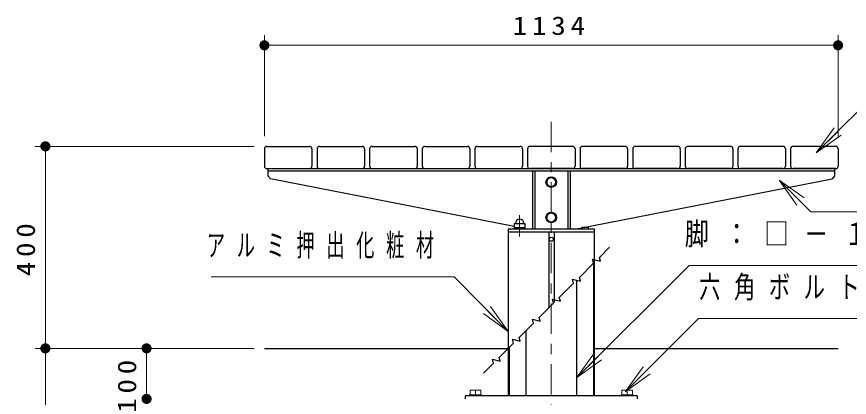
# Model space of a CAD drawing. Units: millimetres on the paper, scale 1:20. Extents: x -365 to 2, y -5 to 257.
# Drawn here: x -157.2 to -74.9, y 106.5 to 144.2 of the extents above; entities that cross this region are included whole.
import ezdxf

# ---------------------------------------------------------------- set-up
doc = ezdxf.new("R2010")
doc.units = ezdxf.units.MM
doc.linetypes.add('USER2', pattern=[6, 3, -1, 1, -1])
doc.layers.add('LY_1', color=7, linetype='Continuous', lineweight=25)
doc.styles.add('ＭＳ ゴシック', font='')
doc.styles.get('ＭＳ ゴシック').set_extended_font_data('MS Gothic')

# ---------------------------------------------------------------- blocks, each defined once
blk = doc.blocks.new('filled_dot')
at = {"color": 0, "linetype": 'Continuous', "lineweight": -2, "const_width": 1.25}
blk.add_lwpolyline([(-0.625, 0, 1), (0.625, 0, 1)], format="xyb", close=True, dxfattribs=at)

msp = doc.modelspace()

# ---------------------------------------------------------------- linework, layer by layer
at = {"layer": 'LY_1', "lineweight": 13}
for p, q in [((-132.725, 132.353), (-132.725, 142.353)), ((-76.025, 132.353), (-76.025, 142.353)), ((-132.725, 141.353), (-76.025, 141.353)), ((-78.18, 130.707), (-76.413, 133.182)), ((-78.18, 130.707), (-76.059, 132.829)), ((-75.705, 132.475), (-78.18, 130.707)), ((-133.725, 131.353), (-155.375, 131.353)), ((-154.375, 111.353), (-154.375, 131.353)), ((-81.859, 128.009), (-79.738, 125.888)), ((-81.859, 128.009), (-79.384, 126.242)), ((-80.091, 125.535), (-81.859, 128.009)), ((-110.376, 115.502), (-108.625, 113.016)), ((-108.625, 113.016), (-111.088, 114.8)), ((-108.625, 113.016), (-110.732, 115.151)), ((-133.725, 111.353), (-155.375, 111.353)), ((-154.375, 89.353), (-154.375, 111.353)), ((-144.375, 106.353), (-144.375, 111.353)), ((-101.875, 108.444), (-100.107, 110.919)), ((-101.875, 108.444), (-99.753, 110.565)), ((-99.4, 110.212), (-101.875, 108.444)), ((-97.063, 107.06), (-95.295, 109.534)), ((-97.063, 107.06), (-94.942, 109.181)), ((-94.588, 108.827), (-97.063, 107.06))]:
    msp.add_line(p, q, dxfattribs=at)
at = {"layer": 'LY_1', "linetype": 'USER2', "lineweight": 13}
for p, q in [((-104.375, 133.791), (-104.375, 84.978)), ((-107.5, 124.541), (-107.5, 122.425))]:
    msp.add_line(p, q, dxfattribs=at)
at = {"layer": 'LY_1'}
for p, q in [((-132.725, 131.103), (-132.725, 129.403)), ((-132.475, 131.353), (-128.275, 131.353)), ((-128.025, 131.103), (-128.025, 129.403)), ((-127.525, 131.103), (-127.525, 129.403)), ((-127.275, 131.353), (-123.075, 131.353)), ((-122.825, 131.103), (-122.825, 129.403)), ((-122.325, 131.103), (-122.325, 129.403)), ((-122.075, 131.353), (-117.875, 131.353)), ((-117.625, 131.103), (-117.625, 129.403)), ((-117.125, 131.103), (-117.125, 129.403)), ((-116.875, 131.353), (-112.675, 131.353)), ((-112.425, 131.103), (-112.425, 129.403)), ((-111.925, 131.103), (-111.925, 129.403)), ((-111.675, 131.353), (-107.475, 131.353)), ((-107.225, 131.103), (-107.225, 129.403)), ((-106.725, 131.103), (-106.725, 129.403)), ((-102.275, 131.353), (-106.475, 131.353)), ((-102.025, 131.103), (-102.025, 129.403)), ((-101.525, 131.103), (-101.525, 129.403)), ((-97.075, 131.353), (-101.275, 131.353)), ((-96.825, 131.103), (-96.825, 129.403)), ((-96.325, 131.103), (-96.325, 129.403)), ((-91.875, 131.353), (-96.075, 131.353)), ((-91.625, 131.103), (-91.625, 129.403)), ((-91.125, 131.103), (-91.125, 129.403)), ((-86.675, 131.353), (-90.875, 131.353)), ((-86.425, 131.103), (-86.425, 129.403)), ((-85.925, 131.103), (-85.925, 129.403)), ((-81.475, 131.353), (-85.675, 131.353)), ((-81.225, 131.103), (-81.225, 129.403)), ((-80.725, 131.103), (-80.725, 129.403)), ((-76.275, 131.353), (-80.475, 131.353)), ((-76.025, 131.103), (-76.025, 129.403)), ((-132.475, 129.153), (-128.275, 129.153)), ((-132.375, 129.153), (-76.375, 129.153)), ((-132.375, 129.153), (-132.375, 128.428)), ((-132.375, 128.928), (-76.375, 128.928)), ((-132.375, 128.428), (-132.129, 128.13)), ((-127.275, 129.153), (-123.075, 129.153)), ((-122.075, 129.153), (-117.875, 129.153)), ((-116.875, 129.153), (-112.675, 129.153)), ((-111.675, 129.153), (-107.475, 129.153)), ((-102.275, 129.153), (-106.475, 129.153)), ((-106.237, 128.928), (-106.237, 123.203)), ((-106.012, 128.928), (-106.012, 123.203)), ((-102.737, 128.928), (-102.737, 123.203)), ((-102.512, 128.928), (-102.512, 123.203)), ((-97.075, 129.153), (-101.275, 129.153)), ((-91.875, 129.153), (-96.075, 129.153)), ((-86.675, 129.153), (-90.875, 129.153)), ((-81.475, 129.153), (-85.675, 129.153)), ((-76.275, 129.153), (-80.475, 129.153)), ((-76.375, 128.428), (-76.62, 128.13)), ((-76.375, 129.153), (-76.375, 128.428)), ((-108.025, 123.427), (-132.129, 128.13)), ((-104.8, 128.061), (-104.375, 128.306)), ((-104.8, 128.061), (-104.8, 127.57)), ((-104.375, 128.306), (-103.95, 128.061)), ((-103.95, 128.061), (-103.95, 127.57)), ((-101.875, 123.203), (-76.62, 128.13)), ((-104.8, 127.57), (-104.375, 127.325)), ((-104.375, 127.325), (-103.95, 127.57)), ((-104.8, 124.561), (-104.375, 124.806)), ((-104.8, 124.561), (-104.8, 124.07)), ((-104.375, 124.806), (-103.95, 124.561)), ((-103.95, 124.561), (-103.95, 124.07)), ((-108.025, 123.703), (-108.025, 123.203)), ((-108.025, 123.703), (-106.975, 123.703)), ((-106.975, 123.703), (-106.975, 123.203)), ((-104.8, 124.07), (-104.375, 123.825)), ((-104.375, 123.825), (-103.95, 124.07)), ((-108.625, 123.203), (-100.125, 123.203)), ((-108.625, 123.203), (-108.625, 106.653)), ((-108.625, 122.903), (-100.125, 122.903)), ((-108.025, 123.303), (-106.975, 123.303)), ((-104.625, 122.903), (-104.625, 115.353)), ((-104.075, 122.903), (-104.075, 115.903)), ((-100.725, 123.303), (-101.361, 123.303)), ((-100.725, 123.427), (-100.725, 123.203)), ((-100.125, 123.203), (-100.125, 106.653)), ((-100.2, 119.778), (-100.2, 106.653)), ((-101.875, 118.103), (-101.875, 106.653)), ((-106.875, 113.103), (-106.875, 106.653)), ((-132.725, 111.353), (-108.625, 111.353)), ((-108.55, 111.428), (-108.55, 106.653)), ((-100.125, 111.353), (-76.025, 111.353)), ((-112.875, 106.653), (-112.875, 106.353)), ((-95.875, 106.653), (-112.875, 106.653)), ((-95.875, 106.653), (-95.875, 106.353))]:
    msp.add_line(p, q, dxfattribs=at)
at = {"layer": 'LY_1', "color": 32, "lineweight": 13}
for p, q in [((-112.4, 107.218), (-112.4, 106.768)), ((-112.4, 107.218), (-111.35, 107.218)), ((-111.875, 107.218), (-111.875, 106.768)), ((-111.35, 107.218), (-111.35, 106.768)), ((-97.4, 107.218), (-97.4, 106.768)), ((-97.4, 107.218), (-96.35, 107.218)), ((-96.875, 107.218), (-96.875, 106.768)), ((-96.35, 107.218), (-96.35, 106.768)), ((-112.475, 106.768), (-112.475, 106.653)), ((-112.475, 106.768), (-111.275, 106.768)), ((-111.275, 106.768), (-111.275, 106.653)), ((-97.475, 106.768), (-97.475, 106.653)), ((-97.475, 106.768), (-96.275, 106.768)), ((-96.275, 106.768), (-96.275, 106.653))]:
    msp.add_line(p, q, dxfattribs=at)
at = {"layer": 'LY_1', "lineweight": 13}
for points in [[(-78.18, 130.707), (-71.515, 137.373), (-32.489, 137.373)], [(-81.859, 128.009), (-78.72, 124.871), (-22.85, 124.871)], [(-101.875, 108.444), (-90.751, 119.568), (-18.636, 119.568)], [(-108.625, 113.016), (-113.987, 118.451), (-137.996, 118.451)], [(-97.063, 107.06), (-89.809, 114.314), (-32.264, 114.314)]]:
    msp.add_lwpolyline(points, dxfattribs=at)
at = {"layer": 'LY_1'}
msp.add_lwpolyline([(-111.082, 108.896), (-110.084, 109.894), (-110.187, 110.28), (-109.415, 110.073), (-109.518, 110.46), (-108.104, 111.874), (-108.208, 112.26), (-107.435, 112.053), (-107.538, 112.439), (-106.124, 113.854), (-106.228, 114.24), (-105.455, 114.033), (-105.558, 114.419), (-104.144, 115.834), (-104.248, 116.22), (-103.475, 116.013), (-103.578, 116.399), (-102.164, 117.813), (-102.268, 118.2), (-101.495, 117.993), (-101.599, 118.379), (-100.184, 119.793), (-100.288, 120.18), (-99.515, 119.973), (-99.619, 120.359), (-98.621, 121.357)], dxfattribs=at)
for centre, radius in [((-104.375, 127.816), 0.525), ((-104.375, 124.316), 0.525), ((-104.375, 122.153), 0.2)]:
    msp.add_circle(centre, radius, dxfattribs=at)
at = {"layer": 'LY_1', "lineweight": 13}
for centre in [(-104.375, 127.816), (-104.375, 124.316)]:
    msp.add_circle(centre, 0.425, dxfattribs=at)
at = {"layer": 'LY_1'}
for centre, radius, start, end in [((-132.475, 131.103), 0.25, 90, 180), ((-128.275, 131.103), 0.25, 0, 90), ((-127.275, 131.103), 0.25, 90, 180), ((-123.075, 131.103), 0.25, 0, 90), ((-122.075, 131.103), 0.25, 90, 180), ((-117.875, 131.103), 0.25, 0, 90), ((-116.875, 131.103), 0.25, 90, 180), ((-112.675, 131.103), 0.25, 0, 90), ((-111.675, 131.103), 0.25, 90, 180), ((-107.475, 131.103), 0.25, 0, 90), ((-106.475, 131.103), 0.25, 90, 180), ((-102.275, 131.103), 0.25, 360, 90), ((-101.275, 131.103), 0.25, 90, 180), ((-97.075, 131.103), 0.25, 360, 90), ((-96.075, 131.103), 0.25, 90, 180), ((-91.875, 131.103), 0.25, 360, 90), ((-90.875, 131.103), 0.25, 90, 180), ((-86.675, 131.103), 0.25, 360, 90), ((-85.675, 131.103), 0.25, 90, 180), ((-81.475, 131.103), 0.25, 360, 90), ((-80.475, 131.103), 0.25, 90, 180), ((-76.275, 131.103), 0.25, 360, 90), ((-132.475, 129.403), 0.25, 179.99999, 270), ((-128.275, 129.403), 0.25, 270, 0), ((-127.275, 129.403), 0.25, 179.99999, 270), ((-123.075, 129.403), 0.25, 270, 0), ((-122.075, 129.403), 0.25, 179.99999, 270), ((-117.875, 129.403), 0.25, 270, 0), ((-116.875, 129.403), 0.25, 179.99999, 270), ((-112.675, 129.403), 0.25, 270, 0), ((-111.675, 129.403), 0.25, 179.99999, 270), ((-107.475, 129.403), 0.25, 270, 0), ((-106.475, 129.403), 0.25, 180, 270), ((-102.275, 129.403), 0.25, 270, 0.00001), ((-101.275, 129.403), 0.25, 180, 270), ((-97.075, 129.403), 0.25, 270, 0.00001), ((-96.075, 129.403), 0.25, 180, 270), ((-91.875, 129.403), 0.25, 270, 0.00001), ((-90.875, 129.403), 0.25, 180, 270), ((-86.675, 129.403), 0.25, 270, 0.00001), ((-85.675, 129.403), 0.25, 180, 270), ((-81.475, 129.403), 0.25, 270, 0.00001), ((-80.475, 129.403), 0.25, 180, 270), ((-76.275, 129.403), 0.25, 270, 0.00001), ((-107.5, 123.703), 0.425, 359.99999, 179.99999)]:
    msp.add_arc(centre, radius, start, end, dxfattribs=at)

# ---------------------------------------------------------------- block references
at = {"layer": 'LY_1', "lineweight": 13, "xscale": 0.4, "yscale": 0.4}
msp.add_blockref('filled_dot', (-132.725, 141.353), dxfattribs=at)
for p, rotation in [((-76.025, 141.353), 180), ((-154.375, 131.353), 270), ((-154.375, 111.353), 90), ((-154.375, 111.353), 270), ((-144.375, 111.353), 270), ((-144.375, 106.353), 90), ((-144.375, 106.353), 270)]:
    msp.add_blockref('filled_dot', p, dxfattribs=dict(at, rotation=rotation))

# ---------------------------------------------------------------- texts
at = {"layer": 'LY_1', "style": 'ＭＳ ゴシック'}
for s, insert, char_height, attachment_point in [('\\T1.33;\\W1.15;1134', (-104.375, 142.353), 1.833, 8), ('\\T1.64;\\W0.8;脚：□－１００Ｘ１００Ｘ３．２／ＰＬ－６Ｘ７５ｗ', (-91.183, 122.568), 2.199, 4), ('\\T1.64;\\W0.6;アルミ押出化粧材', (-138.413, 121.451), 2.199, 4), ('\\T1.64;\\W0.7;六角ボルト\u3000２－Ｍ１２Ｘ２５Ｌ\u3000ＳＵＳ', (-89.753, 117.314), 2.199, 4)]:
    msp.add_mtext(s, dxfattribs=dict(at, insert=insert, char_height=char_height, attachment_point=attachment_point))
at = {"layer": 'LY_1', "char_height": 1.833, "attachment_point": 8, "rotation": 90, "style": 'ＭＳ ゴシック'}
for s, insert in [('\\T1.33;\\W1.15;400', (-155.375, 121.353)), ('\\T1.33;\\W1.15;100', (-145.375, 107.835))]:
    msp.add_mtext(s, dxfattribs=dict(at, insert=insert))

doc.saveas('drawing.dxf')
